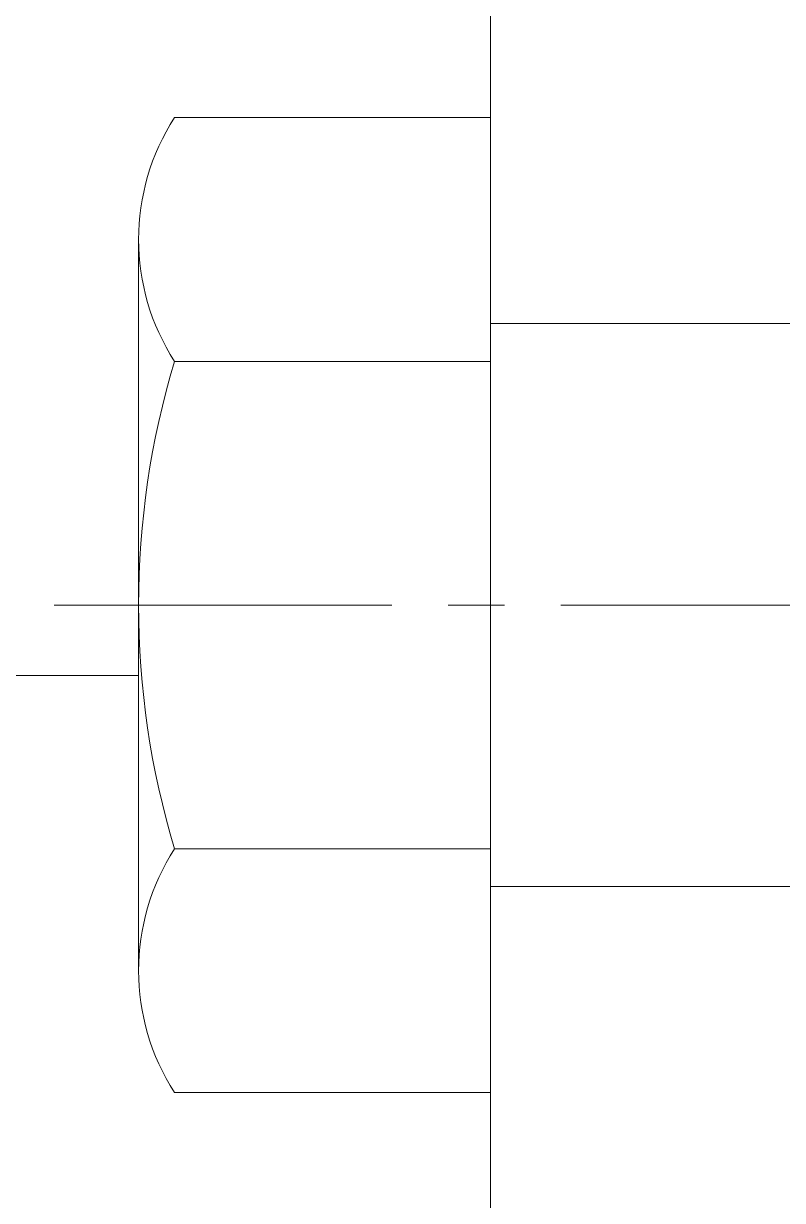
# Model space of a CAD drawing. Header units: millimetres. Extents: x -50460 to 50460, y -35640 to 35640.
# Drawn here: x -35211.33 to -35184.37, y 21165.79 to 21207.61 of the extents above; entities that cross this region are included whole.
import ezdxf

# ---------------------------------------------------------------- set-up
doc = ezdxf.new("R2010")
doc.units = ezdxf.units.MM
doc.set_wipeout_variables(frame=1)
doc.linetypes.add('点画线', pattern=[18, 12, -2, 2, -2])
for name, color, linetype, lineweight in [('EB0', 7, 'Continuous', 15), ('中心线层', 1, '点画线', 18), ('尺寸线层', 4, 'Continuous', 18), ('粗实线层', 7, 'Continuous', 15), ('粗实线层_1', 7, 'Continuous', 15)]:
    doc.layers.add(name, color=color, linetype=linetype, lineweight=lineweight)

# ---------------------------------------------------------------- blocks, each defined once
blk = doc.blocks.new('*X891')
at = {"layer": '粗实线层'}
blk.add_line((0, -177), (0, -10), dxfattribs=at)
blk = doc.blocks.new('*X892')
at = {"layer": '粗实线层_1'}
blk.add_line((-297.218, -170.589), (-297.218, 29.411), dxfattribs=at)
blk = doc.blocks.new('*X888')
at = {"layer": '中心线层'}
blk.add_line((1.42, -178), (27.42, -178), dxfattribs=at)
at = {"layer": '粗实线层_1'}
for name, p in [('*X892', (306.218, -62.411)), ('*X891', (9, -39.5))]:
    blk.add_blockref(name, p, dxfattribs=at)
blk = doc.blocks.new('*X895')
at = {"layer": 'EB0'}
for p, q in [((-11.223, 17.321), (0, 17.321)), ((0, -17.321), (0, 17.321)), ((-12.5, -12.99), (-12.5, 12.99)), ((0, -10), (0, 10)), ((0, 10), (138.5, 10)), ((-11.223, 8.66), (0, 8.66)), ((-11.223, -8.66), (0, -8.66)), ((0, -10), (138.5, -10)), ((-11.223, -17.321), (0, -17.321))]:
    blk.add_line(p, q, dxfattribs=at)
for centre, radius, start, end in [((-4.521, 12.99), 7.979, 147.1328, 212.8672), ((17.5, 0), 30, 163.2213, 196.7787), ((-4.521, -12.99), 7.979, 147.1328, 212.8672)]:
    blk.add_arc(centre, radius, start, end, dxfattribs=at)
at = {"layer": '中心线层', "linetype": '点画线', "lineweight": 18}
blk.add_line((-15.5, 0), (143, 0), dxfattribs=at)
blk = doc.blocks.new('*X856')
at = {"layer": '粗实线层_1'}
blk.add_blockref('*X888', (-984, -231.784), dxfattribs=at)
blk.add_wipeout([(-835, -409.784), (-835, -401.284), (-835, -401.284), (-836.5, -399.784), (-836.5, -399.784), (-881, -399.784), (-881, -399.784), (-893.5, -399.784), (-893.5, -399.784), (-975, -399.784), (-975, -399.784), (-975, -392.463), (-975, -392.463), (-986.223, -392.463), (-986.223, -392.463), (-986.304, -392.592), (-986.383, -392.723), (-986.46, -392.855), (-986.534, -392.988), (-986.606, -393.123), (-986.674, -393.259), (-986.741, -393.396), (-986.804, -393.535), (-986.865, -393.675), (-986.924, -393.816), (-986.979, -393.958), (-987.032, -394.101), (-987.082, -394.245), (-987.129, -394.39), (-987.174, -394.536), (-987.216, -394.683), (-987.255, -394.83), (-987.291, -394.979), (-987.324, -395.128), (-987.355, -395.277), (-987.382, -395.427), (-987.407, -395.578), (-987.429, -395.729), (-987.448, -395.88), (-987.464, -396.032), (-987.477, -396.184), (-987.487, -396.336), (-987.494, -396.488), (-987.499, -396.641), (-987.5, -396.793), (-987.5, -396.793), (-987.5, -409.784), (-987.5, -409.784), (-987.5, -422.774), (-987.5, -422.774), (-987.499, -422.927), (-987.494, -423.079), (-987.487, -423.232), (-987.477, -423.384), (-987.464, -423.536), (-987.448, -423.688), (-987.429, -423.839), (-987.407, -423.99), (-987.382, -424.141), (-987.355, -424.291), (-987.324, -424.44), (-987.291, -424.589), (-987.255, -424.737), (-987.216, -424.885), (-987.174, -425.032), (-987.129, -425.177), (-987.082, -425.322), (-987.032, -425.467), (-986.979, -425.61), (-986.924, -425.752), (-986.865, -425.893), (-986.804, -426.033), (-986.741, -426.171), (-986.674, -426.309), (-986.606, -426.445), (-986.534, -426.58), (-986.46, -426.713), (-986.383, -426.845), (-986.304, -426.975), (-986.223, -427.104), (-986.223, -427.104), (-975, -427.104), (-975, -427.104), (-975, -419.784), (-975, -419.784), (-893.5, -419.784), (-893.5, -419.784), (-881, -419.784), (-881, -419.784), (-836.5, -419.784), (-836.5, -419.784), (-835, -418.284), (-835, -418.284)]).dxf.layer = '粗实线层_1'
blk.add_blockref('*X895', (-975, -409.784), dxfattribs=at)
blk = doc.blocks.new('*X805')
at = {"layer": 'EB0'}
blk.add_line((-2380, 407.5), (-2840, 407.5), dxfattribs=at)
at = {"layer": '尺寸线层'}
blk.add_blockref('*X856', (-1515, 819.783), dxfattribs=at)

msp = doc.modelspace()

# ---------------------------------------------------------------- block references
at = {"layer": '尺寸线层'}
msp.add_blockref('*X805', (-32704.742, 20776.945), dxfattribs=at)

doc.saveas('drawing.dxf')
